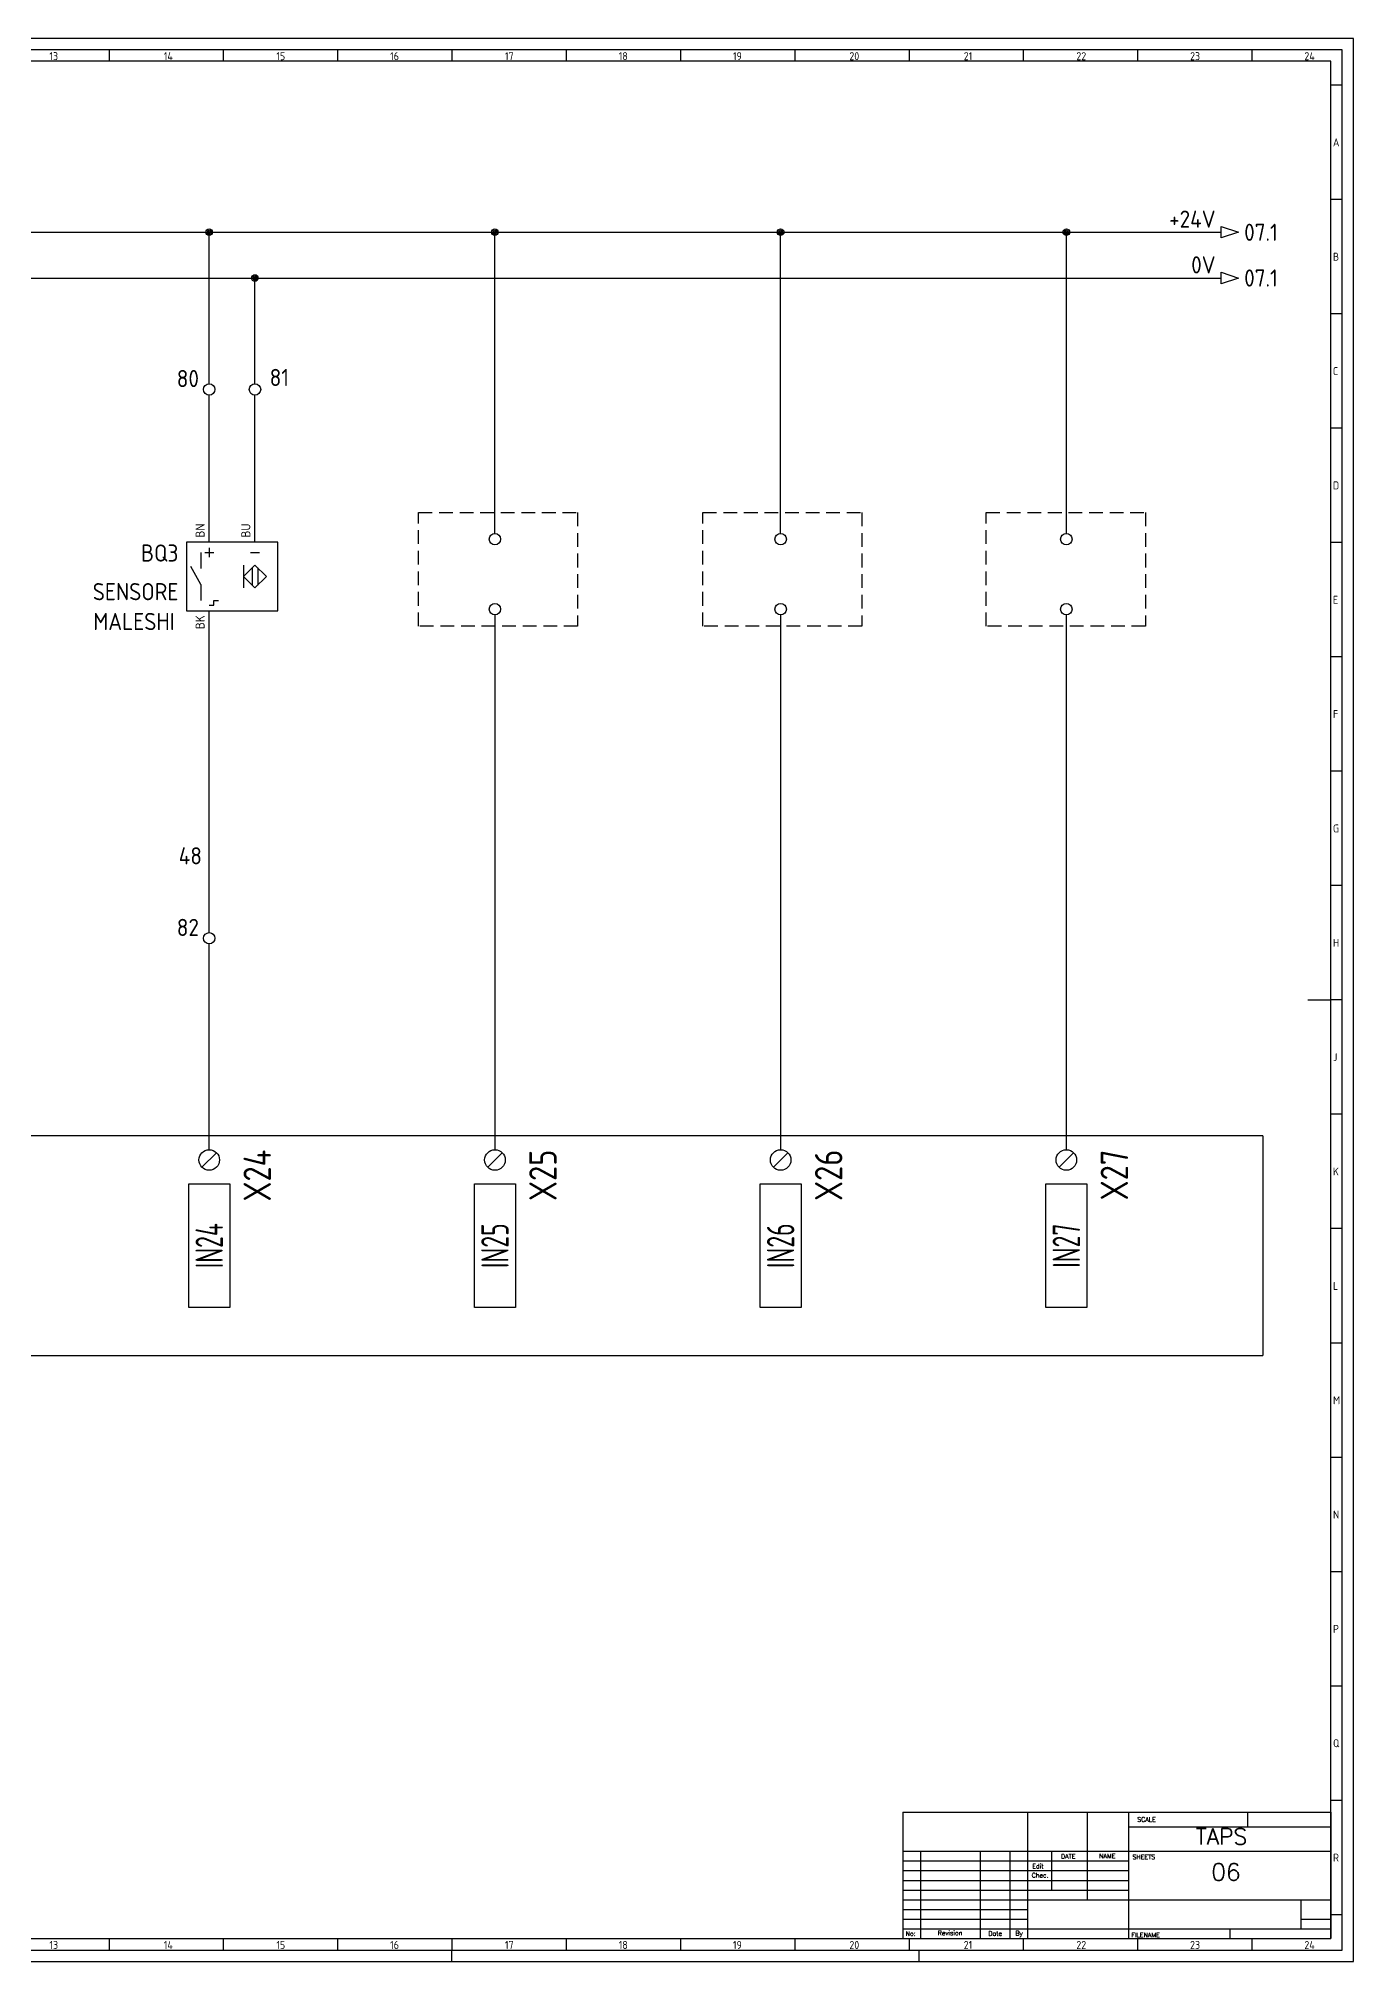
# Model space of a CAD drawing. Header units: millimetres. Extents: x 0 to 1189, y 5 to 846.
# Drawn here: x 614 to 1189, y 5 to 846 of the extents above; entities that cross this region are included whole.
import ezdxf
from ezdxf.enums import TextEntityAlignment as Align

# ---------------------------------------------------------------- set-up
doc = ezdxf.new("R2010")
doc.units = ezdxf.units.MM
doc.header["$LTSCALE"] = 12
doc.linetypes.add('DASHED', pattern=[0.75, 0.5, -0.25])
doc.linetypes.add('HIDDEN2', pattern=[0.1875, 0.125, -0.0625])
for name, color, linetype in [('025', 1, 'Continuous'), ('035', 5, 'Continuous'), ('07', 7, 'Continuous'), ('DESC', 1, 'Continuous'), ('LOCBOX', 92, 'HIDDEN2'), ('MISC', 2, 'Continuous'), ('RED_2.5mm^2', 1, 'Continuous'), ('SYMS', 7, 'Continuous'), ('TAGS', 51, 'Continuous'), ('TERMS', 4, 'Continuous'), ('WIRENO', 70, 'Continuous'), ('WIREREF', 61, 'Continuous'), ('XREF', 7, 'Continuous')]:
    doc.layers.add(name, color=color, linetype=linetype)
doc.styles.add('ISO Proportional', font='isocp.shx')
doc.styles.add('WD', font='romans.shx')
doc.styles.add('WD_IEC', font='ISOCP2.shx', dxfattribs={"width": 0.9, "height": 4})

# ---------------------------------------------------------------- blocks, each defined once
blk = doc.blocks.new('IEC_border_a0')
at = {"layer": '035', "color": 0}
for p, q in [((1189, 841), (0, 841)), ((644.5, 836), (644.5, 831)), ((694.5, 836), (694.5, 831)), ((744.5, 836), (744.5, 831)), ((794.5, 836), (794.5, 831)), ((844.5, 836), (844.5, 831)), ((894.5, 836), (894.5, 831)), ((944.5, 836), (944.5, 831)), ((994.5, 836), (994.5, 831)), ((1044.5, 836), (1044.5, 831)), ((1094.5, 836), (1094.5, 831)), ((1144.5, 836), (1144.5, 831)), ((1189, 0), (1189, 841)), ((1183.97, 820.54), (1178.98, 820.54)), ((1183.97, 770.54), (1178.98, 770.54)), ((1183.97, 720.54), (1178.98, 720.54)), ((1183.97, 670.54), (1178.98, 670.54)), ((1183.97, 620.54), (1178.98, 620.54)), ((1183.98, 570.5), (1179, 570.5)), ((1183.98, 520.5), (1178.98, 520.5)), ((1183.98, 470.5), (1179, 470.5)), ((1183.98, 420.5), (1179, 420.5)), ((1183.98, 420.5), (1179, 420.5)), ((1183.98, 370.5), (1179, 370.5)), ((1183.98, 320.5), (1179, 320.5)), ((1184, 270.46), (1179.02, 270.46)), ((1184, 270.46), (1179.02, 270.46)), ((1184, 220.46), (1179.02, 220.46)), ((1184, 170.46), (1179.02, 170.46)), ((1184, 120.46), (1179.02, 120.46)), ((1184, 70.46), (1179.02, 70.46)), ((1184.02, 20.42), (1179.03, 20.42)), ((644.5, 10), (644.5, 5)), ((694.5, 10), (694.5, 5)), ((744.5, 10), (744.5, 5)), ((744.5, 10), (744.5, 5)), ((794.5, 10), (794.5, 5)), ((844.5, 10), (844.5, 5)), ((894.5, 10), (894.5, 5)), ((944.5, 10), (944.5, 5)), ((994.5, 10), (994.5, 5)), ((1044.5, 10), (1044.5, 5)), ((1094.5, 10), (1094.5, 5)), ((1144.5, 10), (1144.5, 5)), ((0, 0), (1189, 0)), ((794.5, 0), (794.5, 5)), ((999, 0), (999, 5))]:
    blk.add_line(p, q, dxfattribs=at)
blk.add_lwpolyline([(10, 10), (1179, 10), (1179, 831), (10, 831)], close=True, dxfattribs=at)
at = {"layer": '07', "color": 0}
blk.add_line((1169, 420.5), (1179, 420.5), dxfattribs=at)
blk.add_lwpolyline([(5, 5), (1184, 5), (1184, 836), (5, 836)], close=True, dxfattribs=at)
at = {"layer": '035', "color": 0, "style": 'ISO Proportional'}
for s, p in [('13', (618.42, 831.5)), ('14', (668.46, 831.5)), ('15', (717.72, 831.5)), ('16', (767.49, 831.5)), ('17', (817.72, 831.5)), ('18', (867.49, 831.5)), ('19', (917.49, 831.5)), ('20', (968.42, 831.5)), ('21', (1018.46, 831.5)), ('22', (1067.72, 831.5)), ('23', (1117.49, 831.5)), ('24', (1167.49, 831.5)), ('A', (1179.98, 793.79)), ('B', (1179.98, 743.79)), ('C', (1179.98, 693.79)), ('D', (1179.98, 643.79)), ('E', (1180, 593.75)), ('F', (1180, 543.75)), ('G', (1180, 493.75)), ('H', (1180, 443.75)), ('J', (1180, 393.75)), ('K', (1180, 343.75)), ('L', (1180.02, 293.72)), ('M', (1180.02, 243.72)), ('N', (1180.02, 193.72)), ('P', (1180.02, 143.72)), ('Q', (1180.02, 93.72)), ('R', (1180.03, 43.68)), ('13', (618.42, 5.5)), ('14', (668.46, 5.5)), ('15', (717.72, 5.5)), ('16', (767.49, 5.5)), ('17', (817.72, 5.5)), ('18', (867.49, 5.5)), ('19', (917.49, 5.5)), ('20', (968.42, 5.5)), ('21', (1018.46, 5.5)), ('22', (1067.72, 5.5)), ('23', (1117.49, 5.5)), ('24', (1167.49, 5.5))]:
    blk.add_text(s, height=3.5, dxfattribs=at).set_placement(p)
blk = doc.blocks.new('IEC_tblock_a0')
at = {"layer": '035'}
for p, q in [((-106.6, 55.25), (-106.6, 17)), ((-36.4, 55.25), (-36.4, 48.88)), ((-88.4, 48.88), (0, 48.88)), ((-187.2, 34), (-88.4, 34)), ((-179.4, 38.25), (-179.4, 0)), ((-153.4, 38.25), (-153.4, 0)), ((-140.4, 38.25), (-140.4, 0)), ((-122.2, 38.25), (-122.2, 21.25)), ((-187.2, 29.75), (-88.4, 29.75)), ((-187.2, 25.5), (-88.4, 25.5)), ((-187.2, 21.25), (-88.4, 21.25)), ((-187.2, 17), (-132.6, 17)), ((-187.2, 12.75), (-132.6, 12.75)), ((-187.2, 8.5), (-132.6, 8.5)), ((-13, 8.5), (0, 8.5)), ((-187.2, 4.25), (0, 4.25)), ((-44.2, 4.25), (-44.2, 0))]:
    blk.add_line(p, q, dxfattribs=at)
at = {"layer": '07'}
for p, q in [((-187.2, 55.25), (0, 55.25)), ((-187.2, 55.25), (-187.2, 0)), ((-132.6, 55.25), (-132.6, 0)), ((-88.4, 55.25), (-88.4, 0)), ((0, 55.25), (0, 0)), ((-187.2, 38.25), (0, 38.25)), ((-132.6, 17), (0, 17)), ((-13, 17), (-13, 4.25)), ((-187.2, 0), (0, 0))]:
    blk.add_line(p, q, dxfattribs=at)
at = {"style": 'WD'}
for tag, p in [('SCALE', (-69.88, 51.07)), ('SH', (-8.74, 10.06)), ('FILENAME', (-68.15, 0.8))]:
    blk.add_attdef(tag, p, '', height=2, dxfattribs=at)
for tag, height, p in [('PROJDESC', 5, (-45.9, 29.2)), ('CKDATE', 2, (-114.85, 26.58)), ('EDDATE', 2, (-114.97, 30.8)), ('CKBY', 2, (-97.88, 26.3)), ('EDBY', 2, (-98.02, 30.86)), ('DWGDESC', 5, (-44.85, 19.72)), ('DWGNO', 3.5, (-48.54, 9.46))]:
    blk.add_attdef(tag, text='', height=height, dxfattribs=at).set_placement(p, align=Align.CENTER)
at = {"style": 'WD', "flags": 1}
blk.add_attdef('WD_TB', (-120.95, 11.91), '', height=2, dxfattribs=at)
at = {"layer": '025', "style": 'WD'}
for s, p in [('SCALE', (-80.57, 51.13)), ('NAME', (-97.74, 35.14)), ('No:', (-183.81, 1.19)), ('Revision', (-166.53, 1.47)), ('Date', (-146.79, 1.28)), ('By', (-136.33, 1.37))]:
    blk.add_text(s, height=2, dxfattribs=at).set_placement(p, align=Align.CENTER)
for s, p in [('DATE', (-118, 35)), ('SHEETS', (-86.74, 34.73)), ('Chec.', (-130.82, 26.72)), ('Edit', (-130.55, 30.72)), ('FILENAME', (-87.18, 0.61))]:
    blk.add_text(s, height=2, dxfattribs=at).set_placement(p)
blk = doc.blocks.new('PLCIO_F85')
blk.add_line((1036, 48), (1036, -48))
at = {"layer": 'SYMS'}
for p, q in [((-48, 48), (-48, -48)), ((1036, 48), (-48, 48)), ((-3.18, 34.32), (3.18, 40.68)), ((71.82, 34.32), (78.18, 40.68)), ((196.82, 34.32), (203.18, 40.68)), ((321.82, 34.32), (328.18, 40.68)), ((446.82, 34.32), (453.18, 40.68)), ((571.82, 34.32), (578.18, 40.68)), ((696.82, 34.32), (703.18, 40.68)), ((821.82, 34.32), (828.18, 40.68)), ((946.82, 34.32), (953.18, 40.68)), ((-9, -27), (-9, 27)), ((-9, 27), (9, 27)), ((9, 27), (9, -27)), ((66, -27), (66, 27)), ((66, 27), (84, 27)), ((84, 27), (84, -27)), ((191, -27), (191, 27)), ((191, 27), (209, 27)), ((209, 27), (209, -27)), ((316, -27), (316, 27)), ((316, 27), (334, 27)), ((334, 27), (334, -27)), ((441, -27), (441, 27)), ((441, 27), (459, 27)), ((459, 27), (459, -27)), ((566, -27), (566, 27)), ((566, 27), (584, 27)), ((584, 27), (584, -27)), ((691, -27), (691, 27)), ((691, 27), (709, 27)), ((709, 27), (709, -27)), ((816, -27), (816, 27)), ((816, 27), (834, 27)), ((834, 27), (834, -27)), ((941, -27), (941, 27)), ((941, 27), (959, 27)), ((959, 27), (959, -27)), ((9, -27), (-9, -27)), ((84, -27), (66, -27)), ((209, -27), (191, -27)), ((334, -27), (316, -27)), ((459, -27), (441, -27)), ((584, -27), (566, -27)), ((709, -27), (691, -27)), ((834, -27), (816, -27)), ((959, -27), (941, -27)), ((-48, -48), (1036, -48))]:
    blk.add_line(p, q, dxfattribs=at)
for centre in [(0, 37.5), (75, 37.5), (200, 37.5), (325, 37.5), (450, 37.5), (575, 37.5), (700, 37.5), (825, 37.5), (950, 37.5)]:
    blk.add_circle(centre, 4.5, dxfattribs=at)
at = {"layer": 'SYMS', "style": 'WD_IEC', "width": 0.9}
for tag, p in [('TERMDESC02', (81.25, 60)), ('TERMDESC03', (206.25, 60)), ('TERMDESC04', (331.25, 60)), ('TERMDESC05', (456.25, 60)), ('TERMDESC06', (581.25, 60)), ('TERMDESC08', (831.25, 60)), ('TERMDESC09', (956.25, 60)), ('TERMDESC01', (6.25, 60)), ('TERMDESC07', (706.25, 60))]:
    blk.add_attdef(tag, text='', height=12, rotation=90, dxfattribs=at).set_placement(p, align=Align.TOP_LEFT)
at = {"layer": 'SYMS', "style": 'WD_IEC', "width": 0.9, "flags": 1}
for tag, p in [('X2TERM01', (0, 42)), ('X2TERM02', (75, 42)), ('X2TERM03', (200, 42)), ('X2TERM04', (325, 42)), ('X2TERM05', (450, 42)), ('X2TERM06', (575, 42)), ('X2TERM07', (700, 42)), ('X2TERM08', (825, 42)), ('X2TERM09', (950, 42))]:
    blk.add_attdef(tag, text='', height=1.92, rotation=90, dxfattribs=at).set_placement(p, align=Align.RIGHT)
at = {"layer": 'SYMS', "style": 'WD_IEC', "width": 0.9}
for tag, p in [('TERM01', (15, 42)), ('TERM02', (90, 42)), ('TERM03', (215, 42)), ('TERM04', (340, 42)), ('TERM05', (465, 42)), ('TERM06', (590, 42)), ('TERM07', (715, 42)), ('TERM08', (840, 42)), ('TERM09', (965, 42))]:
    blk.add_attdef(tag, text='', height=12, rotation=90, dxfattribs=at).set_placement(p, align=Align.TOP_RIGHT)
at = {"layer": 'SYMS', "style": 'WD_IEC'}
for tag, width, p in [('LINE1', 0.9, (-87, 0)), ('LINE2', 0.9, (-69, 0)), ('DESC', 0.9, (-50.84, 0)), ('INST', 0.8, (-159, 0)), ('LOC', 0.8, (-141, 0)), ('MFG', 0.8, (-123, 0)), ('CAT', 0.8, (-105, 0)), ('TAG', 0.9, (-30.87, 0))]:
    blk.add_attdef(tag, text='', height=15, rotation=90, dxfattribs=dict(at, width=width)).set_placement(p, align=Align.CENTER)
at = {"layer": 'SYMS', "style": 'WD_IEC', "width": 0.7}
for tag, p in [('TAGA02', (75, 0)), ('TAGA03', (200, 0)), ('TAGA04', (325, 0)), ('TAGA05', (450, 0)), ('TAGA06', (575, 0)), ('TAGA07', (700, 0)), ('TAGA08', (825, 0)), ('TAGA09', (950, 0)), ('TAGA01', (0, 0))]:
    blk.add_attdef(tag, text='', height=12, rotation=90, dxfattribs=at).set_placement(p, align=Align.MIDDLE_CENTER)
at = {"layer": 'SYMS', "linetype": 'Continuous', "style": 'WD_IEC', "width": 0.9, "flags": 9}
blk.add_attdef('ASSYCODE', text='', height=1.92, rotation=90, dxfattribs=at).set_placement((-102.85, -22.08), align=Align.CENTER)
at = {"layer": 'SYMS', "style": 'WD_IEC', "width": 0.9}
for tag, p in [('DESCA01', (-9, -111)), ('DESCB01', (9, -111)), ('DESCC01', (27, -111)), ('DESCD01', (45, -111)), ('DESCE01', (63, -111)), ('DESCA02', (66, -111)), ('DESCB02', (84, -111)), ('DESCC02', (102, -111)), ('DESCD02', (120, -111)), ('DESCE02', (138, -111)), ('DESCA03', (191, -111)), ('DESCB03', (209, -111)), ('DESCC03', (227, -111)), ('DESCD03', (245, -111)), ('DESCE03', (263, -111)), ('DESCA04', (316, -111)), ('DESCB04', (334, -111)), ('DESCC04', (352, -111)), ('DESCD04', (370, -111)), ('DESCE04', (388, -111)), ('DESCA05', (441, -111)), ('DESCB05', (459, -111)), ('DESCC05', (477, -111)), ('DESCD05', (495, -111)), ('DESCE05', (513, -111)), ('DESCA06', (566, -111)), ('DESCB06', (584, -111)), ('DESCC06', (602, -111)), ('DESCD06', (620, -111)), ('DESCE06', (638, -111)), ('DESCA07', (691, -111)), ('DESCB07', (709, -111)), ('DESCC07', (727, -111)), ('DESCD07', (745, -111)), ('DESCE07', (763, -111)), ('DESCA08', (816, -111)), ('DESCB08', (834, -111)), ('DESCC08', (852, -111)), ('DESCD08', (870, -111)), ('DESCE08', (888, -111)), ('DESCA09', (941, -111)), ('DESCB09', (959, -111)), ('DESCC09', (977, -111)), ('DESCD09', (995, -111)), ('DESCE09', (1013, -111))]:
    blk.add_attdef(tag, text='', height=15, rotation=90, dxfattribs=at).set_placement(p, align=Align.RIGHT)
blk = doc.blocks.new('HA1S1')
blk.add_lwpolyline([(0, 1.25), (3.75, 0), (0, -1.25)], close=True)
at = {"style": 'WD_IEC'}
for tag, height, flags, p in [('WIRENO', 2.5, 8, (-1.25, 1)), ('SIGCODE', 1, 1, (5, 1.8))]:
    blk.add_attdef(tag, text='', height=height, dxfattribs=dict(at, flags=flags)).set_placement(p, align=Align.RIGHT)
at = {"style": 'WD_IEC', "flags": 1}
blk.add_attdef('X4TERM01', (0, 0), '', height=0.32, dxfattribs=at)
at = {"style": 'WD_IEC'}
blk.add_attdef('XREF', text='', height=2.5, dxfattribs=at).set_placement((5, 0), align=Align.MIDDLE_LEFT)
blk.add_attdef('DESC1', text='', height=2.5, dxfattribs=at).set_placement((-1.25, -1), align=Align.TOP_RIGHT)
blk = doc.blocks.new('VT0002')
blk.add_circle((0, 0), 1.25)
at = {"style": 'WD_IEC'}
for tag, p in [('INST', (-2.25, 6.5)), ('LOC', (-2.25, 3.5)), ('DESC1', (-2.25, -6.25)), ('DESC2', (-2.25, -9.25)), ('DESC3', (-2.25, -12.25))]:
    blk.add_attdef(tag, text='', height=2.5, dxfattribs=at).set_placement(p, align=Align.RIGHT)
at = {"style": 'WD_IEC', "flags": 1}
for tag, p, height in [('ASSYCODE', (2.75, 10.75), 1), ('CATDESC', (2.75, 9.25), 1), ('MFG', (2.75, 7.25), 1.5), ('CAT', (2.75, 4.75), 1.5), ('X4PIN01', (-1.25, 1), 0.25), ('X4TERM01', (-1.25, 0), 0.25), ('X4TERMDESC01', (-1.25, 0.5), 0.4), ('STRIPSEQ', (0, 0), 0.025), ('X2PIN01', (0, 2.25), 0.25), ('X2TERM01', (0, 1.25), 0.25), ('X8PIN01', (0, -0.25), 0.25), ('X2TERMDESC01', (0, 1.75), 0.4), ('X1PIN01', (1.25, 1), 0.25), ('X1TERM01', (1.25, 0), 0.25), ('X1TERMDESC01', (1.25, 0.5), 0.4), ('LINKTERM', (0, -0.04), 0.025), ('X8TERM01', (0, -1.25), 0.25), ('X8TERMDESC01', (0, -0.75), 0.4)]:
    blk.add_attdef(tag, p, '', height=height, dxfattribs=at)
at = {"style": 'WD_IEC', "flags": 8}
for tag, height, p in [('TAGSTRIP', 2.5, (-2.25, 0.5)), ('TERM01', 2, (-2.25, -3.25))]:
    blk.add_attdef(tag, text='', height=height, dxfattribs=at).set_placement(p, align=Align.RIGHT)
blk = doc.blocks.new('WDDOT')
for radius in [0.72, 0.449, 0.223]:
    blk.add_circle((0, 0), radius)
blk = doc.blocks.new('VPX11TS3')
for p, q in [((-1.875, 5.25), (-1.875, 1.75)), ((-1, 5.25), (1, 5.25)), ((0, 6.25), (0, 4.25)), ((9, 5.25), (11, 5.25)), ((-1.875, -1.75), (-4.062, 2.188)), ((7.5, 2.5), (7.5, -2.5)), ((9.375, 1.875), (9.375, -1.875)), ((10.625, 1.875), (10.625, -1.875)), ((-1.875, -1.75), (-1.875, -5.25)), ((0, -6.25), (1, -6.25)), ((1, -6.25), (1, -5.25)), ((1, -5.25), (2, -5.25))]:
    blk.add_line(p, q)
for points in [[(-5, -7.5), (15, -7.5), (15, 7.5), (-5, 7.5)], [(10, 2.5), (12.5, 0), (10, -2.5), (7.5, 0)]]:
    blk.add_lwpolyline(points, close=True)
at = {"style": 'WD_IEC'}
for tag, p in [('INST', (-6.75, 10.25)), ('LOC', (-6.75, 6.75)), ('TAG1', (-6.75, 3.25)), ('DESC1', (-6.75, -5.2)), ('DESC2', (-6.75, -8.7)), ('DESC3', (-6.75, -12.2))]:
    blk.add_attdef(tag, text='', height=2.5, dxfattribs=at).set_placement(p, align=Align.RIGHT)
for tag, p in [('TERM02', (-1, 8.5)), ('TERM03', (9, 8.5))]:
    blk.add_attdef(tag, p, '', height=2, rotation=90, dxfattribs=at)
at = {"style": 'WD_IEC', "flags": 1}
for tag, p, height in [('X2TERM02', (0, 7.5), 0.32), ('X2TERM03', (10, 7.5), 0.32), ('MFG', (17.75, 6.5), 1.5), ('CAT', (17.75, 4), 1.5), ('ASSYCODE', (16, -4), 1), ('X8TERM01', (0, -7.5), 0.32), ('FAMILY', (16, -5.5), 1), ('CATDESC', (16, -7), 1)]:
    blk.add_attdef(tag, p, '', height=height, dxfattribs=at)
at = {"lineweight": 15, "style": 'WD_IEC'}
for tag, p in [('XREF', (-6.75, -1.35)), ('WDTAGALT', (-6.5, -15))]:
    blk.add_attdef(tag, text='', height=2.5, dxfattribs=at).set_placement(p, align=Align.RIGHT)
at = {"style": 'WD_IEC'}
blk.add_attdef('TERM01', text='', height=2, rotation=90, dxfattribs=at).set_placement((-1, -8.5), align=Align.RIGHT)
blk = doc.blocks.new('WD_WNV')
at = {"linetype": 'Continuous', "style": 'WD_IEC', "width": 0.8}
blk.add_attdef('WIRENO', text='', height=2.5, dxfattribs=at).set_placement((-1.6, 0), align=Align.MIDDLE_RIGHT)
at = {"style": 'WD_IEC', "flags": 1}
for tag, p in [('W08USER', (-1, 0.375)), ('W04USER', (-1, 0.875)), ('W05USER', (-1, 0.75)), ('W09USER', (-1, 0.25)), ('W03USER', (-1, 1)), ('W06USER', (-1, 0.625)), ('W07USER', (-1, 0.5)), ('W02USER', (-1, 1.125)), ('W01USER', (-1, 1.25)), ('W10USER', (-1, 0.125))]:
    blk.add_attdef(tag, text='', height=0.08, dxfattribs=at).set_placement(p, align=Align.CENTER)

msp = doc.modelspace()

# ---------------------------------------------------------------- linework, layer by layer
at = {"layer": 'LOCBOX', "color": 0, "linetype": 'DASHED'}
for points in [[(779.91, 638.64), (849.52, 638.64), (849.52, 588.87), (779.91, 588.87)], [(904.3, 638.64), (973.92, 638.64), (973.92, 588.87), (904.3, 588.87)], [(1028.3, 638.64), (1097.91, 638.64), (1097.91, 588.87), (1028.3, 588.87)]]:
    msp.add_lwpolyline(points, close=True, dxfattribs=at)
at = {"layer": 'RED_2.5mm^2', "color": 0}
for p, q in [((66.66, 761.18), (1131.14, 761.18)), ((688.34, 694.96), (688.34, 761.18)), ((813.34, 629.46), (813.34, 761.18)), ((938.34, 629.46), (938.34, 761.18)), ((1063.34, 629.46), (1063.34, 761.18)), ((66.66, 741.18), (1131.14, 741.18)), ((708.34, 694.96), (708.34, 741.18)), ((688.34, 625.66), (688.34, 689.96)), ((708.34, 625.66), (708.34, 689.96)), ((688.34, 454.93), (688.34, 595.66)), ((813.34, 593.85), (813.34, 359.98)), ((938.34, 593.85), (938.34, 359.98)), ((1063.34, 359.98), (1063.34, 593.85)), ((688.34, 359.98), (688.34, 449.93))]:
    msp.add_line(p, q, dxfattribs=at)

# ---------------------------------------------------------------- block references
msp.add_blockref('IEC_border_a0', (0, 4.94))
ref = msp.add_blockref('IEC_tblock_a0', (1179, 14.94))
ref.add_attrib('SH', '06', (1126.74, 40.34), dxfattribs={"height": 7.5, "style": 'WD'})
ref.add_attrib('PROJDESC', 'TAPS', dxfattribs={"height": 7, "style": 'WD'}).set_placement((1131.21, 56.11), align=Align.CENTER)
at = {"layer": 'SYMS', "color": 0}
ref = msp.add_blockref('HA1S1', (1131.14, 761.18), dxfattribs=dict(at, xscale=2, yscale=2, zscale=2))
ref.add_attrib('XREF', '07.1', dxfattribs={"layer": 'XREF', "height": 7.5, "style": 'WD_IEC'}).set_placement((1141.14, 761.18), align=Align.MIDDLE_LEFT)
ref.add_attrib('WIRENO', '+24V', dxfattribs={"layer": 'WIREREF', "height": 7.5, "style": 'WD_IEC', "flags": 8}).set_placement((1128.64, 763.18), align=Align.RIGHT)
at = {"layer": 'SYMS', "xscale": 2, "yscale": 2, "zscale": 2}
for p in [(688.34, 761.18), (813.34, 761.18), (938.34, 761.18), (1063.34, 761.18), (708.34, 741.18)]:
    msp.add_blockref('WDDOT', p, dxfattribs=at)
at = {"layer": 'SYMS', "color": 0}
ref = msp.add_blockref('HA1S1', (1131.14, 741.18), dxfattribs=dict(at, xscale=2, yscale=2, zscale=2))
ref.add_attrib('XREF', '07.1', dxfattribs={"layer": 'XREF', "height": 7.5, "style": 'WD_IEC'}).set_placement((1141.14, 741.18), align=Align.MIDDLE_LEFT)
ref.add_attrib('WIRENO', '0V', dxfattribs={"layer": 'WIREREF', "height": 7.5, "style": 'WD_IEC', "flags": 8}).set_placement((1128.64, 743.18), align=Align.RIGHT)
ref = msp.add_blockref('VT0002', (688.34, 692.46), dxfattribs=dict(at, xscale=2, yscale=2, zscale=2))
ref.add_attrib('TAGSTRIP', '80', dxfattribs={"layer": 'TAGS', "height": 7.5, "style": 'WD_IEC', "flags": 8}).set_placement((683.84, 693.46), align=Align.RIGHT)
ref = msp.add_blockref('VT0002', (708.34, 692.46), dxfattribs=dict(at, xscale=2, yscale=2, zscale=2))
ref.add_attrib('TAGSTRIP', '81', dxfattribs={"layer": 'TAGS', "height": 7.5, "style": 'WD_IEC', "flags": 8}).set_placement((723.24, 693.94), align=Align.RIGHT)
at = {"layer": 'SYMS'}
ref = msp.add_blockref('VPX11TS3', (688.34, 610.66), dxfattribs=dict(at, xscale=2, yscale=2, zscale=2))
ref.add_attrib('TERM03', 'BU', (706.34, 627.66), dxfattribs={"layer": 'TERMS', "height": 4, "rotation": 90, "style": 'WD_IEC'})
ref.add_attrib('TERM02', 'BN', (686.34, 627.66), dxfattribs={"layer": 'TERMS', "height": 4, "rotation": 90, "style": 'WD_IEC'})
ref.add_attrib('TERM01', 'BK', dxfattribs={"layer": 'TERMS', "height": 4, "rotation": 90, "style": 'WD_IEC'}).set_placement((686.34, 593.66), align=Align.RIGHT)
ref.add_attrib('DESC2', 'MALESHI', dxfattribs={"layer": 'DESC', "height": 7.5, "style": 'WD_IEC'}).set_placement((673.24, 587.21), align=Align.RIGHT)
ref.add_attrib('DESC1', 'SENSORE', dxfattribs={"layer": 'DESC', "height": 7.5, "style": 'WD_IEC'}).set_placement((674.84, 600.26), align=Align.RIGHT)
ref.add_attrib('TAG1', 'BQ3', dxfattribs={"layer": 'TAGS', "height": 7.5, "style": 'WD_IEC'}).set_placement((674.84, 617.16), align=Align.RIGHT)
at = {"layer": 'SYMS', "color": 0, "xscale": 2, "yscale": 2, "zscale": 2}
for p in [(813.34, 626.96), (938.34, 626.96), (1063.34, 626.96), (813.34, 596.35), (938.34, 596.35), (1063.34, 596.35)]:
    msp.add_blockref('VT0002', p, dxfattribs=at)
at = {"layer": 'SYMS', "color": 0}
ref = msp.add_blockref('VT0002', (688.34, 452.43), dxfattribs=dict(at, xscale=2, yscale=2, zscale=2))
ref.add_attrib('TAGSTRIP', '82', dxfattribs={"layer": 'TAGS', "height": 7.5, "style": 'WD_IEC', "flags": 8}).set_placement((683.84, 453.43), align=Align.RIGHT)
ref = msp.add_blockref('PLCIO_F85', (113.34, 317.98), dxfattribs=at)
ref.add_attrib('TERM01', 'S/S', dxfattribs={"layer": 'TERMS', "height": 12, "rotation": 90, "style": 'WD_IEC', "width": 0.9}).set_placement((128.34, 359.98), align=Align.TOP_RIGHT)
ref.add_attrib('TAGA01', 'S/S', dxfattribs={"layer": 'TAGS', "height": 12, "rotation": 90, "style": 'WD_IEC', "width": 0.7}).set_placement((113.34, 317.98), align=Align.MIDDLE_CENTER)
ref.add_attrib('CAT', '16SP-1', dxfattribs={"layer": 'MISC', "height": 15, "rotation": 90, "style": 'WD_IEC', "width": 0.8}).set_placement((59.18, 319.22), align=Align.CENTER)
ref.add_attrib('MFG', 'DELTA', dxfattribs={"layer": 'MISC', "height": 15, "rotation": 90, "style": 'WD_IEC', "width": 0.8}).set_placement((41.18, 319.22), align=Align.CENTER)
ref.add_attrib('TERM02', 'X20', dxfattribs={"layer": 'TERMS', "height": 12, "rotation": 90, "style": 'WD_IEC', "width": 0.9}).set_placement((203.34, 359.98), align=Align.TOP_RIGHT)
ref.add_attrib('TAGA02', 'IN20', dxfattribs={"layer": 'TAGS', "height": 12, "rotation": 90, "style": 'WD_IEC', "width": 0.7}).set_placement((188.34, 317.98), align=Align.MIDDLE_CENTER)
ref.add_attrib('TERM03', 'X21', dxfattribs={"layer": 'TERMS', "height": 12, "rotation": 90, "style": 'WD_IEC', "width": 0.9}).set_placement((328.34, 359.98), align=Align.TOP_RIGHT)
ref.add_attrib('TAGA03', 'IN21', dxfattribs={"layer": 'TAGS', "height": 12, "rotation": 90, "style": 'WD_IEC', "width": 0.7}).set_placement((313.34, 317.98), align=Align.MIDDLE_CENTER)
ref.add_attrib('TERM04', 'X22', dxfattribs={"layer": 'TERMS', "height": 12, "rotation": 90, "style": 'WD_IEC', "width": 0.9}).set_placement((453.34, 359.98), align=Align.TOP_RIGHT)
ref.add_attrib('TAGA04', 'IN22', dxfattribs={"layer": 'TAGS', "height": 12, "rotation": 90, "style": 'WD_IEC', "width": 0.7}).set_placement((438.34, 317.98), align=Align.MIDDLE_CENTER)
ref.add_attrib('TERM05', 'X23', dxfattribs={"layer": 'TERMS', "height": 12, "rotation": 90, "style": 'WD_IEC', "width": 0.9}).set_placement((578.34, 359.98), align=Align.TOP_RIGHT)
ref.add_attrib('TAGA05', 'IN23', dxfattribs={"layer": 'TAGS', "height": 12, "rotation": 90, "style": 'WD_IEC', "width": 0.7}).set_placement((563.34, 317.98), align=Align.MIDDLE_CENTER)
ref.add_attrib('TERM06', 'X24', dxfattribs={"layer": 'TERMS', "height": 12, "rotation": 90, "style": 'WD_IEC', "width": 0.9}).set_placement((703.34, 359.98), align=Align.TOP_RIGHT)
ref.add_attrib('TAGA06', 'IN24', dxfattribs={"layer": 'TAGS', "height": 12, "rotation": 90, "style": 'WD_IEC', "width": 0.7}).set_placement((688.34, 317.98), align=Align.MIDDLE_CENTER)
ref.add_attrib('TERM07', 'X25', dxfattribs={"layer": 'TERMS', "height": 12, "rotation": 90, "style": 'WD_IEC', "width": 0.9}).set_placement((828.34, 359.98), align=Align.TOP_RIGHT)
ref.add_attrib('TAGA07', 'IN25', dxfattribs={"layer": 'TAGS', "height": 12, "rotation": 90, "style": 'WD_IEC', "width": 0.7}).set_placement((813.34, 317.98), align=Align.MIDDLE_CENTER)
ref.add_attrib('TERM08', 'X26', dxfattribs={"layer": 'TERMS', "height": 12, "rotation": 90, "style": 'WD_IEC', "width": 0.9}).set_placement((953.34, 359.98), align=Align.TOP_RIGHT)
ref.add_attrib('TAGA08', 'IN26', dxfattribs={"layer": 'TAGS', "height": 12, "rotation": 90, "style": 'WD_IEC', "width": 0.7}).set_placement((938.34, 317.98), align=Align.MIDDLE_CENTER)
ref.add_attrib('TERM09', 'X27', dxfattribs={"layer": 'TERMS', "height": 12, "rotation": 90, "style": 'WD_IEC', "width": 0.9}).set_placement((1078.34, 359.98), align=Align.TOP_RIGHT)
ref.add_attrib('TAGA09', 'IN27', dxfattribs={"layer": 'TAGS', "height": 12, "rotation": 90, "style": 'WD_IEC', "width": 0.7}).set_placement((1063.34, 317.98), align=Align.MIDDLE_CENTER)
at = {"layer": 'WIRENO'}
ref = msp.add_blockref('WD_WNV', (688.34, 488.5), dxfattribs=dict(at, xscale=2, yscale=2, zscale=2))
ref.add_attrib('WIRENO', '48', dxfattribs={"linetype": 'Continuous', "height": 7.5, "style": 'WD_IEC'}).set_placement((685.14, 488.5), align=Align.MIDDLE_RIGHT)

doc.saveas('drawing.dxf')
